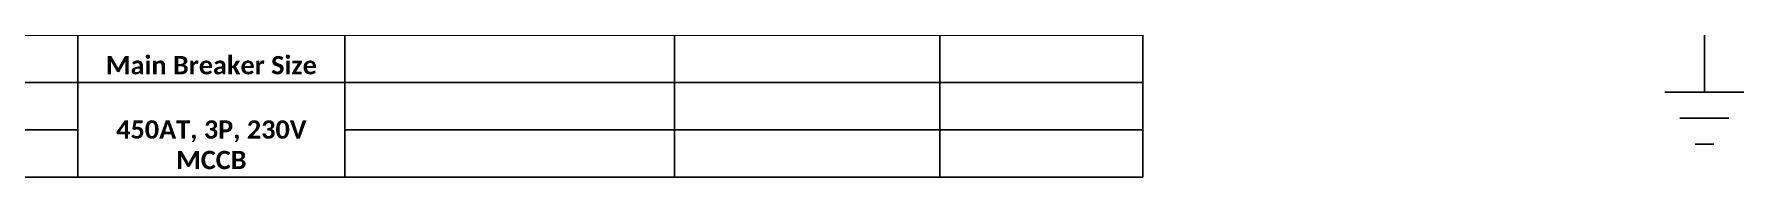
# Model space of a CAD drawing. Header units: inches. Extents: x -2 to 2474, y 1 to 287.
# Drawn here: x 1640.7 to 1718.6, y 179.4 to 185.4 of the extents above; entities that cross this region are included whole.
import ezdxf

# ---------------------------------------------------------------- set-up
doc = ezdxf.new("R2010")
doc.units = ezdxf.units.IN
doc.header["$MEASUREMENT"] = 0

# ---------------------------------------------------------------- blocks, each defined once
blk = doc.blocks.new('*T22')
at = {"color": 0, "linetype": 'ByBlock', "lineweight": -2, "transparency": 16777216}
for p, q in [((0, 0), (133.887, 0)), ((0, 0), (0, -75.6)), ((133.887, 0), (133.887, -75.6)), ((0, -2.16), (133.887, -2.16)), ((8.663, -2.16), (8.663, -75.6)), ((30.243, -2.16), (30.243, -75.6)), ((38.823, -2.16), (38.823, -75.6)), ((47.32, -2.16), (47.32, -69.12)), ((55.4, -2.16), (55.4, -69.12)), ((92.48, -2.16), (92.48, -69.12)), ((112.56, -2.16), (112.56, -75.6)), ((124.64, -2.16), (124.64, -75.6)), ((55.4, -4.32), (112.56, -4.32)), ((70.4, -4.32), (70.4, -69.12)), ((85.4, -4.32), (85.4, -75.6)), ((97.56, -4.32), (97.56, -75.6)), ((0, -6.48), (133.887, -6.48)), ((0, -8.64), (133.887, -8.64)), ((0, -10.8), (133.887, -10.8)), ((0, -12.96), (133.887, -12.96)), ((0, -15.12), (133.887, -15.12)), ((0, -17.28), (133.887, -17.28)), ((0, -19.44), (133.887, -19.44)), ((0, -21.6), (133.887, -21.6)), ((0, -23.76), (133.887, -23.76)), ((0, -25.92), (133.887, -25.92)), ((0, -28.08), (133.887, -28.08)), ((0, -30.24), (133.887, -30.24)), ((0, -32.4), (133.887, -32.4)), ((0, -34.56), (133.887, -34.56)), ((0, -36.72), (133.887, -36.72)), ((0, -38.88), (133.887, -38.88)), ((0, -41.04), (133.887, -41.04)), ((0, -43.2), (133.887, -43.2)), ((0, -45.36), (133.887, -45.36)), ((0, -47.52), (133.887, -47.52)), ((0, -49.68), (133.887, -49.68)), ((0, -51.84), (133.887, -51.84)), ((0, -54), (133.887, -54)), ((0, -56.16), (133.887, -56.16)), ((0, -58.32), (133.887, -58.32)), ((0, -60.48), (133.887, -60.48)), ((0, -62.64), (133.887, -62.64)), ((0, -64.8), (133.887, -64.8)), ((0, -66.96), (133.887, -66.96)), ((0, -69.12), (133.887, -69.12)), ((0, -71.28), (133.887, -71.28)), ((0, -73.44), (85.4, -73.44)), ((97.56, -73.44), (133.887, -73.44)), ((0, -75.6), (133.887, -75.6))]:
    blk.add_line(p, q, dxfattribs=at)
at = {"color": 0, "transparency": 16777216, "char_height": 0.83333}
for s, insert, width, attachment_point in [('{\\fCalibri|b1|i0|c0;\\c0;PB3 - SCHEDULE OF LOADS', (66.943, -1.8), 133.16667, 8), ('{\\fCalibri|b1|i0|c0;\\c0;LOAD AMPS', (73.94, -2.52), 36.36, 2), ('{\\fCalibri|b1|i0|c0;\\c0;CB SIZE', (102.52, -3.96), 19.36, 8), ('{\\fCalibri|b1|i0|c0;\\c0;CKT No.', (4.332, -4.32), 7.94333, 5), ('{\\fCalibri|b1|i0|c0;\\c0;LOAD DESCRIPTION', (19.453, -4.32), 20.86, 5), ('{\\fCalibri|b1|i0|c0;\\c0;QUANTITY', (34.533, -4.32), 7.86, 5), ('{\\fCalibri|b1|i0|c0;\\c0; VOLTAGE', (43.072, -4.32), 7.77667, 5), ('{\\fCalibri|b1|i0|c0;\\c0;LOAD VA', (51.36, -4.32), 7.36, 5), ('{\\fCalibri|b1|i0|c0;\\c0;WIRE  SIZE', (118.6, -4.32), 11.36, 5), ('{\\fCalibri|b1|i0|c0;\\c0;CONDUIT SIZE', (129.263, -4.32), 8.52667, 5), ('{\\fCalibri|b1|i0|c0;\\c0;Ia', (62.9, -5.4), 14.28, 5), ('{\\fCalibri|b1|i0|c0;\\c0;Ib', (77.9, -5.4), 14.28, 5), ('{\\fCalibri|b1|i0|c0;\\c0;Ic', (88.94, -4.68), 6.36, 2), ('{\\fCalibri|b1|i0|c0;\\c0;POLE ', (95.02, -5.4), 4.36, 5), ('{\\fCalibri|b1|i0|c0;\\c0;AT', (105.06, -5.4), 14.28, 5), ('{\\fCalibri|b1|i0|c0;\\c0;PB3-1', (4.332, -8.28), 7.94333, 8), ('{\\fCalibri|b1|i0|c0;\\c0;3 HP WACU', (19.453, -8.28), 20.86, 8), ('{\\fCalibri|b1|i0|c0;\\c0;1', (34.533, -8.28), 7.86, 8), ('{\\fCalibri|b1|i0|c0;\\c0;230', (43.072, -8.28), 7.77667, 8), ('{\\fCalibri|b1|i0|c0;\\c0;3910', (51.36, -8.28), 7.36, 8), ('{\\fCalibri|b1|i0|c0;\\c0;17.00', (62.9, -8.28), 14.28, 8), ('{\\fCalibri|b1|i0|c0;\\c0;2P', (95.02, -8.28), 4.36, 8), ('{\\fCalibri|b1|i0|c0;\\c0;30', (105.06, -8.28), 14.28, 8), ('{\\fCalibri|b1|i0|c0;\\c0;2-5.5 sqmm, THHN ', (118.6, -7.56), 11.36, 5), ('{\\fCalibri|b1|i0|c0;\\c0;20mm dia.', (129.263, -7.56), 8.52667, 5), ('{\\fCalibri|b1|i0|c0;\\c0;', (77.9, -8.28), 14.28, 8), ('{\\fCalibri|b1|i0|c0;\\c0;', (88.94, -8.28), 6.36, 8), ('{\\fCalibri|b1|i0|c0;\\c0;2-5.5 sqmm, THHN ', (118.6, -9.72), 11.36, 5), ('{\\fCalibri|b1|i0|c0;\\c0;20mm dia.', (129.263, -9.72), 8.52667, 5), ('{\\fCalibri|b1|i0|c0;\\c0;PB3-2', (4.332, -10.44), 7.94333, 8), ('{\\fCalibri|b1|i0|c0;\\c0;3 HP WACU', (19.453, -10.44), 20.86, 8), ('{\\fCalibri|b1|i0|c0;\\c0;1', (34.533, -10.44), 7.86, 8), ('{\\fCalibri|b1|i0|c0;\\c0;230', (43.072, -10.44), 7.77667, 8), ('{\\fCalibri|b1|i0|c0;\\c0;3910', (51.36, -10.44), 7.36, 8), ('{\\fCalibri|b1|i0|c0;\\c0;17.00', (77.9, -10.44), 14.28, 8), ('{\\fCalibri|b1|i0|c0;\\c0;2P', (95.02, -10.44), 4.36, 8), ('{\\fCalibri|b1|i0|c0;\\c0;30', (105.06, -10.44), 14.28, 8), ('{\\fCalibri|b1|i0|c0;\\c0;', (62.9, -10.44), 14.28, 8), ('{\\fCalibri|b1|i0|c0;\\c0;', (88.94, -10.44), 6.36, 8), ('{\\fCalibri|b1|i0|c0;\\c0;2-5.5 sqmm, THHN ', (118.6, -11.88), 11.36, 5), ('{\\fCalibri|b1|i0|c0;\\c0;20mm dia.', (129.263, -11.88), 8.52667, 5), ('{\\fCalibri|b1|i0|c0;\\c0;PB3-3', (4.332, -12.6), 7.94333, 8), ('{\\fCalibri|b1|i0|c0;\\c0;3 HP WACU', (19.453, -12.6), 20.86, 8), ('{\\fCalibri|b1|i0|c0;\\c0;1', (34.533, -12.6), 7.86, 8), ('{\\fCalibri|b1|i0|c0;\\c0;230', (43.072, -12.6), 7.77667, 8), ('{\\fCalibri|b1|i0|c0;\\c0;3910', (51.36, -12.6), 7.36, 8), ('{\\fCalibri|b1|i0|c0;\\c0;17.00', (88.94, -12.6), 6.36, 8), ('{\\fCalibri|b1|i0|c0;\\c0;2P', (95.02, -12.6), 4.36, 8), ('{\\fCalibri|b1|i0|c0;\\c0;30', (105.06, -12.6), 14.28, 8), ('{\\fCalibri|b1|i0|c0;\\c0;', (62.9, -12.6), 14.28, 8), ('{\\fCalibri|b1|i0|c0;\\c0;', (77.9, -12.6), 14.28, 8), ('{\\fCalibri|b1|i0|c0;\\c0;PB3-4', (4.332, -14.76), 7.94333, 8), ('{\\fCalibri|b1|i0|c0;\\c0;3 HP WACU', (19.453, -14.76), 20.86, 8), ('{\\fCalibri|b1|i0|c0;\\c0;1', (34.533, -14.76), 7.86, 8), ('{\\fCalibri|b1|i0|c0;\\c0;230', (43.072, -14.76), 7.77667, 8), ('{\\fCalibri|b1|i0|c0;\\c0;3910', (51.36, -14.76), 7.36, 8), ('{\\fCalibri|b1|i0|c0;\\c0;17.00', (62.9, -14.76), 14.28, 8), ('{\\fCalibri|b1|i0|c0;\\c0;2P', (95.02, -14.76), 4.36, 8), ('{\\fCalibri|b1|i0|c0;\\c0;30', (105.06, -14.76), 14.28, 8), ('{\\fCalibri|b1|i0|c0;\\c0;2-5.5 sqmm, THHN ', (118.6, -14.04), 11.36, 5), ('{\\fCalibri|b1|i0|c0;\\c0;20mm dia.', (129.263, -14.04), 8.52667, 5), ('{\\fCalibri|b1|i0|c0;\\c0;', (77.9, -14.76), 14.28, 8), ('{\\fCalibri|b1|i0|c0;\\c0;', (88.94, -14.76), 6.36, 8), ('{\\fCalibri|b1|i0|c0;\\c0;PB3-5', (4.332, -16.92), 7.94333, 8), ('{\\fCalibri|b1|i0|c0;\\c0;3 HP WACU', (19.453, -16.92), 20.86, 8), ('{\\fCalibri|b1|i0|c0;\\c0;1', (34.533, -16.92), 7.86, 8), ('{\\fCalibri|b1|i0|c0;\\c0;230', (43.072, -16.92), 7.77667, 8), ('{\\fCalibri|b1|i0|c0;\\c0;3910', (51.36, -16.92), 7.36, 8), ('{\\fCalibri|b1|i0|c0;\\c0;17.00', (77.9, -16.92), 14.28, 8), ('{\\fCalibri|b1|i0|c0;\\c0;2P', (95.02, -16.92), 4.36, 8), ('{\\fCalibri|b1|i0|c0;\\c0;30', (105.06, -16.92), 14.28, 8), ('{\\fCalibri|b1|i0|c0;\\c0;2-5.5 sqmm, THHN ', (118.6, -16.2), 11.36, 5), ('{\\fCalibri|b1|i0|c0;\\c0;20mm dia.', (129.263, -16.2), 8.52667, 5), ('{\\fCalibri|b1|i0|c0;\\c0;', (62.9, -16.92), 14.28, 8), ('{\\fCalibri|b1|i0|c0;\\c0;', (88.94, -16.92), 6.36, 8), ('{\\fCalibri|b1|i0|c0;\\c0;2-5.5 sqmm, THHN ', (118.6, -18.36), 11.36, 5), ('{\\fCalibri|b1|i0|c0;\\c0;20mm dia.', (129.263, -18.36), 8.52667, 5), ('{\\fCalibri|b1|i0|c0;\\c0;PB3-6', (4.332, -19.08), 7.94333, 8), ('{\\fCalibri|b1|i0|c0;\\c0;3 HP WACU', (19.453, -19.08), 20.86, 8), ('{\\fCalibri|b1|i0|c0;\\c0;1', (34.533, -19.08), 7.86, 8), ('{\\fCalibri|b1|i0|c0;\\c0;230', (43.072, -19.08), 7.77667, 8), ('{\\fCalibri|b1|i0|c0;\\c0;3910', (51.36, -19.08), 7.36, 8), ('{\\fCalibri|b1|i0|c0;\\c0;17.00', (88.94, -19.08), 6.36, 8), ('{\\fCalibri|b1|i0|c0;\\c0;2P', (95.02, -19.08), 4.36, 8), ('{\\fCalibri|b1|i0|c0;\\c0;30', (105.06, -19.08), 14.28, 8), ('{\\fCalibri|b1|i0|c0;\\c0;', (62.9, -19.08), 14.28, 8), ('{\\fCalibri|b1|i0|c0;\\c0;', (77.9, -19.08), 14.28, 8), ('{\\fCalibri|b1|i0|c0;\\c0;2-5.5 sqmm, THHN ', (118.6, -20.52), 11.36, 5), ('{\\fCalibri|b1|i0|c0;\\c0;20mm dia.', (129.263, -20.52), 8.52667, 5), ('{\\fCalibri|b1|i0|c0;\\c0;PB3-7', (4.332, -21.24), 7.94333, 8), ('{\\fCalibri|b1|i0|c0;\\c0;3 HP WACU', (19.453, -21.24), 20.86, 8), ('{\\fCalibri|b1|i0|c0;\\c0;1', (34.533, -21.24), 7.86, 8), ('{\\fCalibri|b1|i0|c0;\\c0;230', (43.072, -21.24), 7.77667, 8), ('{\\fCalibri|b1|i0|c0;\\c0;3910', (51.36, -21.24), 7.36, 8), ('{\\fCalibri|b1|i0|c0;\\c0;17.00', (62.9, -21.24), 14.28, 8), ('{\\fCalibri|b1|i0|c0;\\c0;2P', (95.02, -21.24), 4.36, 8), ('{\\fCalibri|b1|i0|c0;\\c0;30', (105.06, -21.24), 14.28, 8), ('{\\fCalibri|b1|i0|c0;\\c0;', (77.9, -21.24), 14.28, 8), ('{\\fCalibri|b1|i0|c0;\\c0;', (88.94, -21.24), 6.36, 8), ('{\\fCalibri|b1|i0|c0;\\c0;PB3-8', (4.332, -23.4), 7.94333, 8), ('{\\fCalibri|b1|i0|c0;\\c0;3 HP WACU', (19.453, -23.4), 20.86, 8), ('{\\fCalibri|b1|i0|c0;\\c0;1', (34.533, -23.4), 7.86, 8), ('{\\fCalibri|b1|i0|c0;\\c0;230', (43.072, -23.4), 7.77667, 8), ('{\\fCalibri|b1|i0|c0;\\c0;3910', (51.36, -23.4), 7.36, 8), ('{\\fCalibri|b1|i0|c0;\\c0;17.00', (77.9, -23.4), 14.28, 8), ('{\\fCalibri|b1|i0|c0;\\c0;2P', (95.02, -23.4), 4.36, 8), ('{\\fCalibri|b1|i0|c0;\\c0;30', (105.06, -23.4), 14.28, 8), ('{\\fCalibri|b1|i0|c0;\\c0;2-5.5 sqmm, THHN ', (118.6, -22.68), 11.36, 5), ('{\\fCalibri|b1|i0|c0;\\c0;20mm dia.', (129.263, -22.68), 8.52667, 5), ('{\\fCalibri|b1|i0|c0;\\c0;', (62.9, -23.4), 14.28, 8), ('{\\fCalibri|b1|i0|c0;\\c0;', (88.94, -23.4), 6.36, 8), ('{\\fCalibri|b1|i0|c0;\\c0;PB3-9', (4.332, -25.56), 7.94333, 8), ('{\\fCalibri|b1|i0|c0;\\c0;3 HP WACU', (19.453, -25.56), 20.86, 8), ('{\\fCalibri|b1|i0|c0;\\c0;1', (34.533, -25.56), 7.86, 8), ('{\\fCalibri|b1|i0|c0;\\c0;230', (43.072, -25.56), 7.77667, 8), ('{\\fCalibri|b1|i0|c0;\\c0;3910', (51.36, -25.56), 7.36, 8), ('{\\fCalibri|b1|i0|c0;\\c0;17.00', (88.94, -25.56), 6.36, 8), ('{\\fCalibri|b1|i0|c0;\\c0;2P', (95.02, -25.56), 4.36, 8), ('{\\fCalibri|b1|i0|c0;\\c0;30', (105.06, -25.56), 14.28, 8), ('{\\fCalibri|b1|i0|c0;\\c0;2-5.5 sqmm, THHN ', (118.6, -24.84), 11.36, 5), ('{\\fCalibri|b1|i0|c0;\\c0;20mm dia.', (129.263, -24.84), 8.52667, 5), ('{\\fCalibri|b1|i0|c0;\\c0;', (62.9, -25.56), 14.28, 8), ('{\\fCalibri|b1|i0|c0;\\c0;', (77.9, -25.56), 14.28, 8), ('{\\fCalibri|b1|i0|c0;\\c0;PB3-10', (4.332, -27.72), 7.94333, 8), ('{\\fCalibri|b1|i0|c0;\\c0;3 HP WACU', (19.453, -27.72), 20.86, 8), ('{\\fCalibri|b1|i0|c0;\\c0;1', (34.533, -27.72), 7.86, 8), ('{\\fCalibri|b1|i0|c0;\\c0;230', (43.072, -27.72), 7.77667, 8), ('{\\fCalibri|b1|i0|c0;\\c0;3910', (51.36, -27.72), 7.36, 8), ('{\\fCalibri|b1|i0|c0;\\c0;17.00', (62.9, -27.72), 14.28, 8), ('{\\fCalibri|b1|i0|c0;\\c0;2P', (95.02, -27.72), 4.36, 8), ('{\\fCalibri|b1|i0|c0;\\c0;30', (105.06, -27.72), 14.28, 8), ('{\\fCalibri|b1|i0|c0;\\c0;2-5.5 sqmm, THHN ', (118.6, -27), 11.36, 5), ('{\\fCalibri|b1|i0|c0;\\c0;20mm dia.', (129.263, -27), 8.52667, 5), ('{\\fCalibri|b1|i0|c0;\\c0;', (77.9, -27.72), 14.28, 8), ('{\\fCalibri|b1|i0|c0;\\c0;', (88.94, -27.72), 6.36, 8), ('{\\fCalibri|b1|i0|c0;\\c0;2-5.5 sqmm, THHN ', (118.6, -29.16), 11.36, 5), ('{\\fCalibri|b1|i0|c0;\\c0;20mm dia.', (129.263, -29.16), 8.52667, 5), ('{\\fCalibri|b1|i0|c0;\\c0;PB3-11', (4.332, -29.88), 7.94333, 8), ('{\\fCalibri|b1|i0|c0;\\c0;3 HP WACU', (19.453, -29.88), 20.86, 8), ('{\\fCalibri|b1|i0|c0;\\c0;1', (34.533, -29.88), 7.86, 8), ('{\\fCalibri|b1|i0|c0;\\c0;230', (43.072, -29.88), 7.77667, 8), ('{\\fCalibri|b1|i0|c0;\\c0;3910', (51.36, -29.88), 7.36, 8), ('{\\fCalibri|b1|i0|c0;\\c0;17.00', (77.9, -29.88), 14.28, 8), ('{\\fCalibri|b1|i0|c0;\\c0;2P', (95.02, -29.88), 4.36, 8), ('{\\fCalibri|b1|i0|c0;\\c0;30', (105.06, -29.88), 14.28, 8), ('{\\fCalibri|b1|i0|c0;\\c0;', (62.9, -29.88), 14.28, 8), ('{\\fCalibri|b1|i0|c0;\\c0;', (88.94, -29.88), 6.36, 8), ('{\\fCalibri|b1|i0|c0;\\c0;2-5.5 sqmm, THHN ', (118.6, -31.32), 11.36, 5), ('{\\fCalibri|b1|i0|c0;\\c0;20mm dia.', (129.263, -31.32), 8.52667, 5), ('{\\fCalibri|b1|i0|c0;\\c0;PB3-12', (4.332, -32.04), 7.94333, 8), ('{\\fCalibri|b1|i0|c0;\\c0;3 HP WACU', (19.453, -32.04), 20.86, 8), ('{\\fCalibri|b1|i0|c0;\\c0;1', (34.533, -32.04), 7.86, 8), ('{\\fCalibri|b1|i0|c0;\\c0;230', (43.072, -32.04), 7.77667, 8), ('{\\fCalibri|b1|i0|c0;\\c0;3910', (51.36, -32.04), 7.36, 8), ('{\\fCalibri|b1|i0|c0;\\c0;17', (88.94, -32.04), 6.36, 8), ('{\\fCalibri|b1|i0|c0;\\c0;2P', (95.02, -32.04), 4.36, 8), ('{\\fCalibri|b1|i0|c0;\\c0;30', (105.06, -32.04), 14.28, 8), ('{\\fCalibri|b1|i0|c0;\\c0;', (62.9, -32.04), 14.28, 8), ('{\\fCalibri|b1|i0|c0;\\c0;', (77.9, -32.04), 14.28, 8), ('{\\fCalibri|b1|i0|c0;\\c0;PB3-13', (4.332, -34.2), 7.94333, 8), ('{\\fCalibri|b1|i0|c0;\\c0;3 HP WACU', (19.453, -34.2), 20.86, 8), ('{\\fCalibri|b1|i0|c0;\\c0;1', (34.533, -34.2), 7.86, 8), ('{\\fCalibri|b1|i0|c0;\\c0;230', (43.072, -34.2), 7.77667, 8), ('{\\fCalibri|b1|i0|c0;\\c0;3910', (51.36, -34.2), 7.36, 8), ('{\\fCalibri|b1|i0|c0;\\c0;17.00', (62.9, -34.2), 14.28, 8), ('{\\fCalibri|b1|i0|c0;\\c0;2P', (95.02, -34.2), 4.36, 8), ('{\\fCalibri|b1|i0|c0;\\c0;30', (105.06, -34.2), 14.28, 8), ('{\\fCalibri|b1|i0|c0;\\c0;2-5.5 sqmm, THHN ', (118.6, -33.48), 11.36, 5), ('{\\fCalibri|b1|i0|c0;\\c0;20mm dia.', (129.263, -33.48), 8.52667, 5), ('{\\fCalibri|b1|i0|c0;\\c0;', (77.9, -34.2), 14.28, 8), ('{\\fCalibri|b1|i0|c0;\\c0;', (88.94, -34.2), 6.36, 8), ('{\\fCalibri|b1|i0|c0;\\c0;PB3-14', (4.332, -36.36), 7.94333, 8), ('{\\fCalibri|b1|i0|c0;\\c0;3 HP WACU', (19.453, -36.36), 20.86, 8), ('{\\fCalibri|b1|i0|c0;\\c0;1', (34.533, -36.36), 7.86, 8), ('{\\fCalibri|b1|i0|c0;\\c0;230', (43.072, -36.36), 7.77667, 8), ('{\\fCalibri|b1|i0|c0;\\c0;3910', (51.36, -36.36), 7.36, 8), ('{\\fCalibri|b1|i0|c0;\\c0;17.00', (77.9, -36.36), 14.28, 8), ('{\\fCalibri|b1|i0|c0;\\c0;2P', (95.02, -36.36), 4.36, 8), ('{\\fCalibri|b1|i0|c0;\\c0;30', (105.06, -36.36), 14.28, 8), ('{\\fCalibri|b1|i0|c0;\\c0;2-5.5 sqmm, THHN ', (118.6, -35.64), 11.36, 5), ('{\\fCalibri|b1|i0|c0;\\c0;20mm dia.', (129.263, -35.64), 8.52667, 5), ('{\\fCalibri|b1|i0|c0;\\c0;', (62.9, -36.36), 14.28, 8), ('{\\fCalibri|b1|i0|c0;\\c0;', (88.94, -36.36), 6.36, 8), ('{\\fCalibri|b1|i0|c0;\\c0;2-5.5 sqmm, THHN ', (118.6, -37.8), 11.36, 5), ('{\\fCalibri|b1|i0|c0;\\c0;20mm dia.', (129.263, -37.8), 8.52667, 5), ('{\\fCalibri|b1|i0|c0;\\c0;PB3-15', (4.332, -38.52), 7.94333, 8), ('{\\fCalibri|b1|i0|c0;\\c0;3 HP WACU', (19.453, -38.52), 20.86, 8), ('{\\fCalibri|b1|i0|c0;\\c0;1', (34.533, -38.52), 7.86, 8), ('{\\fCalibri|b1|i0|c0;\\c0;230', (43.072, -38.52), 7.77667, 8), ('{\\fCalibri|b1|i0|c0;\\c0;3910', (51.36, -38.52), 7.36, 8), ('{\\fCalibri|b1|i0|c0;\\c0;17.00', (88.94, -38.52), 6.36, 8), ('{\\fCalibri|b1|i0|c0;\\c0;2P', (95.02, -38.52), 4.36, 8), ('{\\fCalibri|b1|i0|c0;\\c0;30', (105.06, -38.52), 14.28, 8), ('{\\fCalibri|b1|i0|c0;\\c0;', (62.9, -38.52), 14.28, 8), ('{\\fCalibri|b1|i0|c0;\\c0;', (77.9, -38.52), 14.28, 8), ('{\\fCalibri|b1|i0|c0;\\c0;2-5.5 sqmm, THHN ', (118.6, -39.96), 11.36, 5), ('{\\fCalibri|b1|i0|c0;\\c0;20mm dia.', (129.263, -39.96), 8.52667, 5), ('{\\fCalibri|b1|i0|c0;\\c0;PB3-16', (4.332, -40.68), 7.94333, 8), ('{\\fCalibri|b1|i0|c0;\\c0;3 HP WACU', (19.453, -40.68), 20.86, 8), ('{\\fCalibri|b1|i0|c0;\\c0;1', (34.533, -40.68), 7.86, 8), ('{\\fCalibri|b1|i0|c0;\\c0;230', (43.072, -40.68), 7.77667, 8), ('{\\fCalibri|b1|i0|c0;\\c0;3910', (51.36, -40.68), 7.36, 8), ('{\\fCalibri|b1|i0|c0;\\c0;17.00', (62.9, -40.68), 14.28, 8), ('{\\fCalibri|b1|i0|c0;\\c0;2P', (95.02, -40.68), 4.36, 8), ('{\\fCalibri|b1|i0|c0;\\c0;30', (105.06, -40.68), 14.28, 8), ('{\\fCalibri|b1|i0|c0;\\c0;', (77.9, -40.68), 14.28, 8), ('{\\fCalibri|b1|i0|c0;\\c0;', (88.94, -40.68), 6.36, 8), ('{\\fCalibri|b1|i0|c0;\\c0;PB3-17', (4.332, -42.84), 7.94333, 8), ('{\\fCalibri|b1|i0|c0;\\c0;3 HP WACU', (19.453, -42.84), 20.86, 8), ('{\\fCalibri|b1|i0|c0;\\c0;1', (34.533, -42.84), 7.86, 8), ('{\\fCalibri|b1|i0|c0;\\c0;230', (43.072, -42.84), 7.77667, 8), ('{\\fCalibri|b1|i0|c0;\\c0;3910', (51.36, -42.84), 7.36, 8), ('{\\fCalibri|b1|i0|c0;\\c0;17.00', (77.9, -42.84), 14.28, 8), ('{\\fCalibri|b1|i0|c0;\\c0;2P', (95.02, -42.84), 4.36, 8), ('{\\fCalibri|b1|i0|c0;\\c0;30', (105.06, -42.84), 14.28, 8), ('{\\fCalibri|b1|i0|c0;\\c0;2-5.5 sqmm, THHN ', (118.6, -42.12), 11.36, 5), ('{\\fCalibri|b1|i0|c0;\\c0;20mm dia.', (129.263, -42.12), 8.52667, 5), ('{\\fCalibri|b1|i0|c0;\\c0;', (62.9, -42.84), 14.28, 8), ('{\\fCalibri|b1|i0|c0;\\c0;', (88.94, -42.84), 6.36, 8), ('{\\fCalibri|b1|i0|c0;\\c0;PB3-18', (4.332, -45), 7.94333, 8), ('{\\fCalibri|b1|i0|c0;\\c0;3 HP WACU', (19.453, -45), 20.86, 8), ('{\\fCalibri|b1|i0|c0;\\c0;1', (34.533, -45), 7.86, 8), ('{\\fCalibri|b1|i0|c0;\\c0;230', (43.072, -45), 7.77667, 8), ('{\\fCalibri|b1|i0|c0;\\c0;3910', (51.36, -45), 7.36, 8), ('{\\fCalibri|b1|i0|c0;\\c0;17.00', (88.94, -45), 6.36, 8), ('{\\fCalibri|b1|i0|c0;\\c0;2P', (95.02, -45), 4.36, 8), ('{\\fCalibri|b1|i0|c0;\\c0;30', (105.06, -45), 14.28, 8), ('{\\fCalibri|b1|i0|c0;\\c0;2-5.5 sqmm, THHN ', (118.6, -44.28), 11.36, 5), ('{\\fCalibri|b1|i0|c0;\\c0;20mm dia.', (129.263, -44.28), 8.52667, 5), ('{\\fCalibri|b1|i0|c0;\\c0;', (62.9, -45), 14.28, 8), ('{\\fCalibri|b1|i0|c0;\\c0;', (77.9, -45), 14.28, 8), ('{\\fCalibri|b1|i0|c0;\\c0;2-5.5 sqmm, THHN ', (118.6, -46.44), 11.36, 5), ('{\\fCalibri|b1|i0|c0;\\c0;PB3-19', (4.332, -47.16), 7.94333, 8), ('{\\fCalibri|b1|i0|c0;\\c0;3 HP WACU', (19.453, -47.16), 20.86, 8), ('{\\fCalibri|b1|i0|c0;\\c0;1', (34.533, -47.16), 7.86, 8), ('{\\fCalibri|b1|i0|c0;\\c0;230', (43.072, -47.16), 7.77667, 8), ('{\\fCalibri|b1|i0|c0;\\c0;3910', (51.36, -47.16), 7.36, 8), ('{\\fCalibri|b1|i0|c0;\\c0;17.00', (62.9, -47.16), 14.28, 8), ('{\\fCalibri|b1|i0|c0;\\c0;2P', (95.02, -47.16), 4.36, 8), ('{\\fCalibri|b1|i0|c0;\\c0;30', (105.06, -47.16), 14.28, 8), ('{\\fCalibri|b1|i0|c0;\\c0;20mm dia.', (129.263, -46.44), 8.52667, 5), ('{\\fCalibri|b1|i0|c0;\\c0;', (77.9, -47.16), 14.28, 8), ('{\\fCalibri|b1|i0|c0;\\c0;', (88.94, -47.16), 6.36, 8), ('{\\fCalibri|b1|i0|c0;\\c0;2-5.5 sqmm, THHN ', (118.6, -48.6), 11.36, 5), ('{\\fCalibri|b1|i0|c0;\\c0;20mm dia.', (129.263, -48.6), 8.52667, 5), ('{\\fCalibri|b1|i0|c0;\\c0;PB3-20', (4.332, -49.32), 7.94333, 8), ('{\\fCalibri|b1|i0|c0;\\c0;3 HP WACU', (19.453, -49.32), 20.86, 8), ('{\\fCalibri|b1|i0|c0;\\c0;1', (34.533, -49.32), 7.86, 8), ('{\\fCalibri|b1|i0|c0;\\c0;230', (43.072, -49.32), 7.77667, 8), ('{\\fCalibri|b1|i0|c0;\\c0;3910', (51.36, -49.32), 7.36, 8), ('{\\fCalibri|b1|i0|c0;\\c0;17.00', (77.9, -49.32), 14.28, 8), ('{\\fCalibri|b1|i0|c0;\\c0;2P', (95.02, -49.32), 4.36, 8), ('{\\fCalibri|b1|i0|c0;\\c0;30', (105.06, -49.32), 14.28, 8), ('{\\fCalibri|b1|i0|c0;\\c0;', (62.9, -49.32), 14.28, 8), ('{\\fCalibri|b1|i0|c0;\\c0;', (88.94, -49.32), 6.36, 8), ('{\\fCalibri|b1|i0|c0;\\c0;2-5.5 sqmm, THHN ', (118.6, -50.76), 11.36, 5), ('{\\fCalibri|b1|i0|c0;\\c0;20mm dia.', (129.263, -50.76), 8.52667, 5), ('{\\fCalibri|b1|i0|c0;\\c0;PB3-21', (4.332, -51.48), 7.94333, 8), ('{\\fCalibri|b1|i0|c0;\\c0;3 HP WACU', (19.453, -51.48), 20.86, 8), ('{\\fCalibri|b1|i0|c0;\\c0;1', (34.533, -51.48), 7.86, 8), ('{\\fCalibri|b1|i0|c0;\\c0;230', (43.072, -51.48), 7.77667, 8), ('{\\fCalibri|b1|i0|c0;\\c0;3910', (51.36, -51.48), 7.36, 8), ('{\\fCalibri|b1|i0|c0;\\c0;17.00', (88.94, -51.48), 6.36, 8), ('{\\fCalibri|b1|i0|c0;\\c0;2P', (95.02, -51.48), 4.36, 8), ('{\\fCalibri|b1|i0|c0;\\c0;30', (105.06, -51.48), 14.28, 8), ('{\\fCalibri|b1|i0|c0;\\c0;', (62.9, -51.48), 14.28, 8), ('{\\fCalibri|b1|i0|c0;\\c0;', (77.9, -51.48), 14.28, 8), ('{\\fCalibri|b1|i0|c0;\\c0;PB3-22', (4.332, -53.64), 7.94333, 8), ('{\\fCalibri|b1|i0|c0;\\c0;3 HP WACU', (19.453, -53.64), 20.86, 8), ('{\\fCalibri|b1|i0|c0;\\c0;1', (34.533, -53.64), 7.86, 8), ('{\\fCalibri|b1|i0|c0;\\c0;230', (43.072, -53.64), 7.77667, 8), ('{\\fCalibri|b1|i0|c0;\\c0;3910', (51.36, -53.64), 7.36, 8), ('{\\fCalibri|b1|i0|c0;\\c0;17.00', (62.9, -53.64), 14.28, 8), ('{\\fCalibri|b1|i0|c0;\\c0;2P', (95.02, -53.64), 4.36, 8), ('{\\fCalibri|b1|i0|c0;\\c0;30', (105.06, -53.64), 14.28, 8), ('{\\fCalibri|b1|i0|c0;\\c0;2-5.5 sqmm, THHN ', (118.6, -52.92), 11.36, 5), ('{\\fCalibri|b1|i0|c0;\\c0;20mm dia.', (129.263, -52.92), 8.52667, 5), ('{\\fCalibri|b1|i0|c0;\\c0;', (77.9, -53.64), 14.28, 8), ('{\\fCalibri|b1|i0|c0;\\c0;', (88.94, -53.64), 6.36, 8), ('{\\fCalibri|b1|i0|c0;\\c0;PB3-23', (4.332, -55.8), 7.94333, 8), ('{\\fCalibri|b1|i0|c0;\\c0;3 HP WACU', (19.453, -55.8), 20.86, 8), ('{\\fCalibri|b1|i0|c0;\\c0;1', (34.533, -55.8), 7.86, 8), ('{\\fCalibri|b1|i0|c0;\\c0;230', (43.072, -55.8), 7.77667, 8), ('{\\fCalibri|b1|i0|c0;\\c0;3910', (51.36, -55.8), 7.36, 8), ('{\\fCalibri|b1|i0|c0;\\c0;17.00', (77.9, -55.8), 14.28, 8), ('{\\fCalibri|b1|i0|c0;\\c0;2P', (95.02, -55.8), 4.36, 8), ('{\\fCalibri|b1|i0|c0;\\c0;30', (105.06, -55.8), 14.28, 8), ('{\\fCalibri|b1|i0|c0;\\c0;2-5.5 sqmm, THHN ', (118.6, -55.08), 11.36, 5), ('{\\fCalibri|b1|i0|c0;\\c0;20mm dia.', (129.263, -55.08), 8.52667, 5), ('{\\fCalibri|b1|i0|c0;\\c0;', (62.9, -55.8), 14.28, 8), ('{\\fCalibri|b1|i0|c0;\\c0;', (88.94, -55.8), 6.36, 8), ('{\\fCalibri|b1|i0|c0;\\c0;2-5.5 sqmm, THHN ', (118.6, -57.24), 11.36, 5), ('{\\fCalibri|b1|i0|c0;\\c0;20mm dia.', (129.263, -57.24), 8.52667, 5), ('{\\fCalibri|b1|i0|c0;\\c0;PB3-24', (4.332, -57.96), 7.94333, 8), ('{\\fCalibri|b1|i0|c0;\\c0;3 HP WACU', (19.453, -57.96), 20.86, 8), ('{\\fCalibri|b1|i0|c0;\\c0;1', (34.533, -57.96), 7.86, 8), ('{\\fCalibri|b1|i0|c0;\\c0;230', (43.072, -57.96), 7.77667, 8), ('{\\fCalibri|b1|i0|c0;\\c0;3910', (51.36, -57.96), 7.36, 8), ('{\\fCalibri|b1|i0|c0;\\c0;17.00', (88.94, -57.96), 6.36, 8), ('{\\fCalibri|b1|i0|c0;\\c0;2P', (95.02, -57.96), 4.36, 8), ('{\\fCalibri|b1|i0|c0;\\c0;30', (105.06, -57.96), 14.28, 8), ('{\\fCalibri|b1|i0|c0;\\c0;', (62.9, -57.96), 14.28, 8), ('{\\fCalibri|b1|i0|c0;\\c0;', (77.9, -57.96), 14.28, 8), ('{\\fCalibri|b1|i0|c0;\\c0;2-5.5 sqmm, THHN ', (118.6, -59.4), 11.36, 5), ('{\\fCalibri|b1|i0|c0;\\c0;20mm dia.', (129.263, -59.4), 8.52667, 5), ('{\\fCalibri|b1|i0|c0;\\c0;PB3-25', (4.332, -60.12), 7.94333, 8), ('{\\fCalibri|b1|i0|c0;\\c0;3 HP WACU', (19.453, -60.12), 20.86, 8), ('{\\fCalibri|b1|i0|c0;\\c0;1', (34.533, -60.12), 7.86, 8), ('{\\fCalibri|b1|i0|c0;\\c0;230', (43.072, -60.12), 7.77667, 8), ('{\\fCalibri|b1|i0|c0;\\c0;3910', (51.36, -60.12), 7.36, 8), ('{\\fCalibri|b1|i0|c0;\\c0;17.00', (62.9, -60.12), 14.28, 8), ('{\\fCalibri|b1|i0|c0;\\c0;2P', (95.02, -60.12), 4.36, 8), ('{\\fCalibri|b1|i0|c0;\\c0;30', (105.06, -60.12), 14.28, 8), ('{\\fCalibri|b1|i0|c0;\\c0;', (77.9, -60.12), 14.28, 8), ('{\\fCalibri|b1|i0|c0;\\c0;', (88.94, -60.12), 6.36, 8), ('{\\fCalibri|b1|i0|c0;\\c0;PB3-26', (4.332, -62.28), 7.94333, 8), ('{\\fCalibri|b1|i0|c0;\\c0;3 HP WACU', (19.453, -62.28), 20.86, 8), ('{\\fCalibri|b1|i0|c0;\\c0;1', (34.533, -62.28), 7.86, 8), ('{\\fCalibri|b1|i0|c0;\\c0;230', (43.072, -62.28), 7.77667, 8), ('{\\fCalibri|b1|i0|c0;\\c0;3910', (51.36, -62.28), 7.36, 8), ('{\\fCalibri|b1|i0|c0;\\c0;17.00', (77.9, -62.28), 14.28, 8), ('{\\fCalibri|b1|i0|c0;\\c0;2P', (95.02, -62.28), 4.36, 8), ('{\\fCalibri|b1|i0|c0;\\c0;30', (105.06, -62.28), 14.28, 8), ('{\\fCalibri|b1|i0|c0;\\c0;2-5.5 sqmm, THHN ', (118.6, -61.56), 11.36, 5), ('{\\fCalibri|b1|i0|c0;\\c0;20mm dia.', (129.263, -61.56), 8.52667, 5), ('{\\fCalibri|b1|i0|c0;\\c0;', (62.9, -62.28), 14.28, 8), ('{\\fCalibri|b1|i0|c0;\\c0;', (88.94, -62.28), 6.36, 8), ('{\\fCalibri|b1|i0|c0;\\c0;PB3-27', (4.332, -64.44), 7.94333, 8), ('{\\fCalibri|b1|i0|c0;\\c0;3 HP WACU', (19.453, -64.44), 20.86, 8), ('{\\fCalibri|b1|i0|c0;\\c0;1', (34.533, -64.44), 7.86, 8), ('{\\fCalibri|b1|i0|c0;\\c0;230', (43.072, -64.44), 7.77667, 8), ('{\\fCalibri|b1|i0|c0;\\c0;3910', (51.36, -64.44), 7.36, 8), ('{\\fCalibri|b1|i0|c0;\\c0;17.00', (88.94, -64.44), 6.36, 8), ('{\\fCalibri|b1|i0|c0;\\c0;2P', (95.02, -64.44), 4.36, 8), ('{\\fCalibri|b1|i0|c0;\\c0;30', (105.06, -64.44), 14.28, 8), ('{\\fCalibri|b1|i0|c0;\\c0;2-5.5 sqmm, THHN ', (118.6, -63.72), 11.36, 5), ('{\\fCalibri|b1|i0|c0;\\c0;20mm dia.', (129.263, -63.72), 8.52667, 5), ('{\\fCalibri|b1|i0|c0;\\c0;', (62.9, -64.44), 14.28, 8), ('{\\fCalibri|b1|i0|c0;\\c0;', (77.9, -64.44), 14.28, 8), ('{\\fCalibri|b1|i0|c0;\\c0;TOTAL', (29.883, -66.6), 20.86, 9), ('{\\fCalibri|b1|i0|c0;\\c0;70380', (51.36, -66.6), 7.36, 8), ('{\\fCalibri|b1|i0|c0;\\c0;153.00', (62.9, -66.6), 14.28, 8), ('{\\fCalibri|b1|i0|c0;\\c0;153.00', (77.9, -66.6), 14.28, 8), ('{\\fCalibri|b1|i0|c0;\\c0;153.00', (88.94, -66.6), 6.36, 8), ('{\\fCalibri|b1|i0|c0;\\c0;', (0.36, -66.6), 7.94333, 7), ('{\\fCalibri|b1|i0|c0;\\c0;', (34.533, -66.6), 7.86, 8), ('{\\fCalibri|b1|i0|c0;\\c0;', (43.072, -66.6), 7.77667, 8), ('{\\fCalibri|b1|i0|c0;\\c0;', (95.02, -66.6), 4.36, 8), ('{\\fCalibri|b1|i0|c0;\\c0;', (105.06, -66.6), 14.28, 8), ('{\\fCalibri|b1|i0|c0;\\c0;', (112.92, -66.6), 11.36, 7), ('{\\fCalibri|b1|i0|c0;\\c0;', (125, -66.6), 8.52667, 7), ('{\\fCalibri|b1|i0|c0;\\c0;', (0.36, -68.76), 7.94333, 7), ('{\\fCalibri|b1|i0|c0;\\c0;', (9.023, -68.76), 20.86, 7), ('{\\fCalibri|b1|i0|c0;\\c0;', (34.533, -68.76), 7.86, 8), ('{\\fCalibri|b1|i0|c0;\\c0;', (43.072, -68.76), 7.77667, 8), ('{\\fCalibri|b1|i0|c0;\\c0;', (51.36, -68.76), 7.36, 8), ('{\\fCalibri|b1|i0|c0;\\c0;', (62.9, -68.76), 14.28, 8), ('{\\fCalibri|b1|i0|c0;\\c0;', (77.9, -68.76), 14.28, 8), ('{\\fCalibri|b1|i0|c0;\\c0;', (88.94, -68.76), 6.36, 8), ('{\\fCalibri|b1|i0|c0;\\c0;', (95.02, -68.76), 4.36, 8), ('{\\fCalibri|b1|i0|c0;\\c0;', (105.06, -68.76), 14.28, 8), ('{\\fCalibri|b1|i0|c0;\\c0;', (112.92, -68.76), 11.36, 7), ('{\\fCalibri|b1|i0|c0;\\c0;', (125, -68.76), 8.52667, 7), ('{\\fCalibri|b1|i0|c0;\\c0;Main Breaker Size', (91.48, -70.92), 11.44, 8), ('{\\fCalibri|b1|i0|c0;\\c0;CONNECTED LOAD COMPUTATION', (9.023, -70.92), 20.86, 7), ('{\\fCalibri|b1|i0|c0;\\c0;FEEDER SIZE', (62.112, -70.92), 45.85667, 8), ('{\\fCalibri|b1|i0|c0;\\c0;', (0.36, -70.92), 7.94333, 7), ('{\\fCalibri|b1|i0|c0;\\c0;', (30.603, -70.92), 7.86, 7), ('{\\fCalibri|b1|i0|c0;\\c0;', (105.06, -70.92), 14.28, 8), ('{\\fCalibri|b1|i0|c0;\\c0;', (112.92, -70.92), 11.36, 7), ('{\\fCalibri|b1|i0|c0;\\c0;', (125, -70.92), 8.52667, 7), ('{\\fCalibri|b1|i0|c0;\\c0;1 Load = 153 x 1.73 x 1.25', (9.023, -73.08), 20.86, 7), ('{\\fCalibri|b1|i0|c0;\\c0;Use 3 -  250sqmm THHN + 1 -  22sqmm THW for Grounding', (62.112, -73.08), 45.85667, 8), ('{\\fCalibri|b1|i0|c0;\\c0;', (0.36, -73.08), 7.94333, 7), ('{\\fCalibri|b1|i0|c0;\\c0;', (30.603, -73.08), 7.86, 7), ('{\\fCalibri|b1|i0|c0;\\c0;450AT, 3P, 230V MCCB', (91.48, -75.24), 11.44, 8), ('{\\fCalibri|b1|i0|c0;\\c0;', (105.06, -73.08), 14.28, 8), ('{\\fCalibri|b1|i0|c0;\\c0;', (112.92, -73.08), 11.36, 7), ('{\\fCalibri|b1|i0|c0;\\c0;', (125, -73.08), 8.52667, 7), ('{\\fCalibri|b1|i0|c0;\\c0;1 Load = 330.863 Amperes', (9.023, -75.24), 20.86, 7), ('{\\fCalibri|b1|i0|c0;\\c0;Inside 90mm dia. PVC Pipe', (62.112, -75.24), 45.85667, 8), ('{\\fCalibri|b1|i0|c0;\\c0;', (0.36, -75.24), 7.94333, 7), ('{\\fCalibri|b1|i0|c0;\\c0;', (30.603, -75.24), 7.86, 7), ('{\\fCalibri|b1|i0|c0;\\c0;', (105.06, -75.24), 14.28, 8), ('{\\fCalibri|b1|i0|c0;\\c0;', (112.92, -75.24), 11.36, 7), ('{\\fCalibri|b1|i0|c0;\\c0;', (125, -75.24), 8.52667, 7)]:
    blk.add_mtext(s, dxfattribs=dict(at, insert=insert, width=width, attachment_point=attachment_point))

msp = doc.modelspace()

# ---------------------------------------------------------------- linework, layer by layer
for p, q in [((1716.77066, 233.37952), (1716.77066, 183.25823)), ((1716.77066, 183.25823), (1714.97541, 183.25823)), ((1716.77066, 183.25823), (1718.56591, 183.25823)), ((1716.77066, 182.07185), (1715.66036, 182.07185)), ((1716.77066, 182.07185), (1717.88096, 182.07185)), ((1716.77066, 180.88547), (1716.34532, 180.88547)), ((1716.77066, 180.88547), (1717.196, 180.88547))]:
    msp.add_line(p, q)

# ---------------------------------------------------------------- block references
msp.add_blockref('*T22', (1557.33013, 254.98668))

doc.saveas('drawing.dxf')
